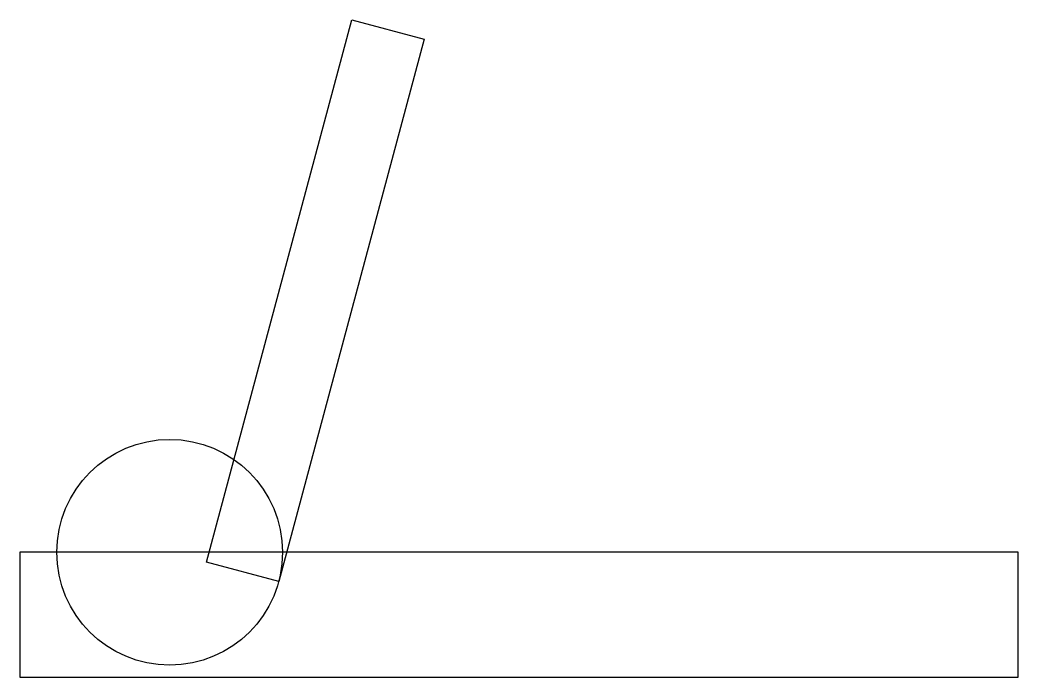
# Model space of a CAD drawing. Header units: millimetres. Extents: x 0 to 80, y 0 to 52.7.
import ezdxf

# ---------------------------------------------------------------- set-up
doc = ezdxf.new("R2010")
doc.units = ezdxf.units.MM
doc.layers.get('0').update_dxf_attribs({"linetype": 'CONTINUOUS'})

msp = doc.modelspace()

# ---------------------------------------------------------------- linework, layer by layer
for points in [[(32.388, 51.124), (20.742, 7.658), (14.946, 9.211), (26.593, 52.677)], [(0, 0), (80, 0), (80, 10), (0, 10)]]:
    msp.add_lwpolyline(points, close=True)
msp.add_circle((12, 10), 9.05)

doc.saveas('drawing.dxf')
